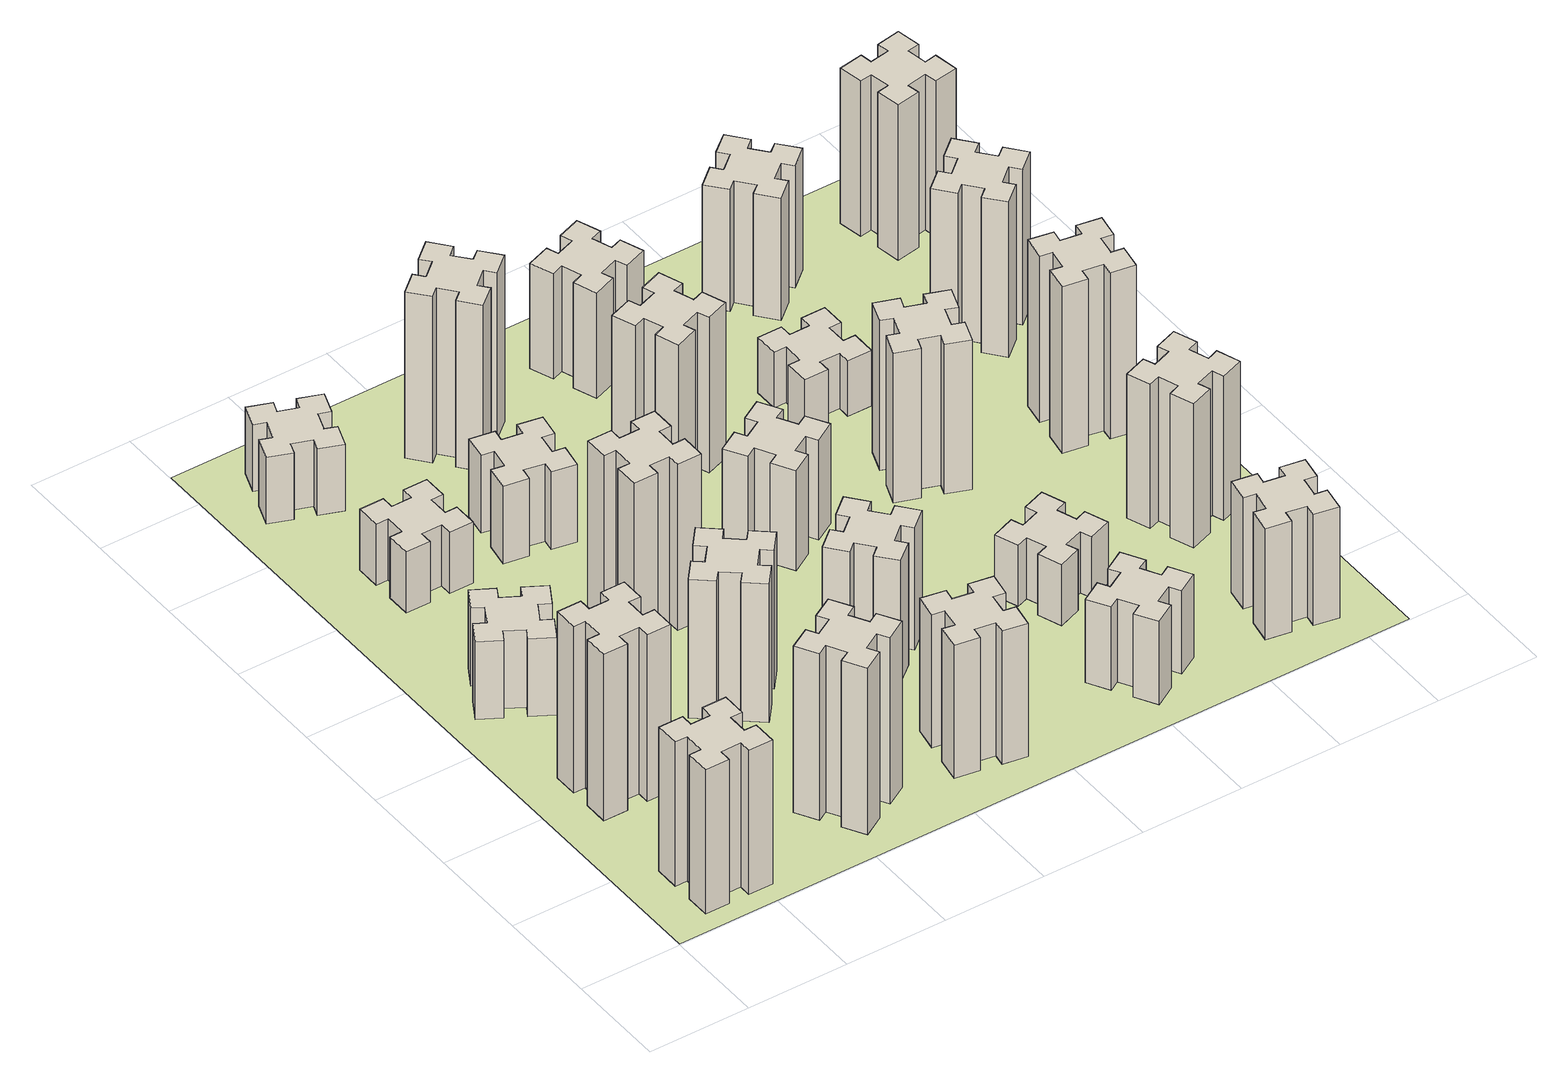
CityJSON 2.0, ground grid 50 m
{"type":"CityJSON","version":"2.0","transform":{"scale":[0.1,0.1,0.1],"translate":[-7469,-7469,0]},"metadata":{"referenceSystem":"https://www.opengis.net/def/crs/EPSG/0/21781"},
"CityObjects":{
"building1":{"type":"Building","attributes":{"class":"1000","function":"1000","usage":"1000","yearOfConstruction":2016,"roofType":"1000","measuredHeight":78,"storeysAboveGround":30,"storeysBelowGround":0},"geometry":[{"type":"Solid","lod":"1","boundaries":[[[[0,1,2,3,4,5,6,7,8,9,10,11,12,13,14,15,16,17,18,19]],[[17,16,20,21]],[[16,15,22,20]],[[15,14,23,22]],[[14,13,24,23]],[[13,12,25,24]],[[12,11,26,25]],[[11,10,27,26]],[[10,9,28,27]],[[9,8,29,28]],[[8,7,30,29]],[[7,6,31,30]],[[6,5,32,31]],[[5,4,33,32]],[[4,3,34,33]],[[3,2,35,34]],[[2,1,36,35]],[[1,0,37,36]],[[0,19,38,37]],[[19,18,39,38]],[[18,17,21,39]],[[24,25,26,27,28,29,30,31,32,33,34,35,36,37,38,39,21,20,22,23]]]]}]},
"building2":{"type":"Building","attributes":{"class":"1000","function":"1000","usage":"1000","yearOfConstruction":2016,"roofType":"1000","measuredHeight":90,"storeysAboveGround":30,"storeysBelowGround":0},"geometry":[{"type":"Solid","lod":"1","boundaries":[[[[40,41,42,43,44,45,46,47,48,49,50,51,52,53,54,55,56,57,58,59]],[[57,56,60,61]],[[56,55,62,60]],[[55,54,63,62]],[[54,53,64,63]],[[53,52,65,64]],[[52,51,66,65]],[[51,50,67,66]],[[50,49,68,67]],[[49,48,69,68]],[[48,47,70,69]],[[47,46,71,70]],[[46,45,72,71]],[[45,44,73,72]],[[44,43,74,73]],[[43,42,75,74]],[[42,41,76,75]],[[41,40,77,76]],[[40,59,78,77]],[[59,58,79,78]],[[58,57,61,79]],[[64,65,66,67,68,69,70,71,72,73,74,75,76,77,78,79,61,60,62,63]]]]}]},
"building3":{"type":"Building","attributes":{"class":"1000","function":"1000","usage":"1000","yearOfConstruction":2016,"roofType":"1000","measuredHeight":42,"storeysAboveGround":30,"storeysBelowGround":0},"geometry":[{"type":"Solid","lod":"1","boundaries":[[[[80,81,82,83,84,85,86,87,88,89,90,91,92,93,94,95,96,97,98,99]],[[97,96,100,101]],[[96,95,102,100]],[[95,94,103,102]],[[94,93,104,103]],[[93,92,105,104]],[[92,91,106,105]],[[91,90,107,106]],[[90,89,108,107]],[[89,88,109,108]],[[88,87,110,109]],[[87,86,111,110]],[[86,85,112,111]],[[85,84,113,112]],[[84,83,114,113]],[[83,82,115,114]],[[82,81,116,115]],[[81,80,117,116]],[[80,99,118,117]],[[99,98,119,118]],[[98,97,101,119]],[[104,105,106,107,108,109,110,111,112,113,114,115,116,117,118,119,101,100,102,103]]]]}]},
"building4":{"type":"Building","attributes":{"class":"1000","function":"1000","usage":"1000","yearOfConstruction":2016,"roofType":"1000","measuredHeight":90,"storeysAboveGround":30,"storeysBelowGround":0},"geometry":[{"type":"Solid","lod":"1","boundaries":[[[[120,121,122,123,124,125,126,127,128,129,130,131,132,133,134,135,136,137,138,139]],[[137,136,140,141]],[[136,135,142,140]],[[135,134,143,142]],[[134,133,144,143]],[[133,132,145,144]],[[132,131,146,145]],[[131,130,147,146]],[[130,129,148,147]],[[129,128,149,148]],[[128,127,150,149]],[[127,126,151,150]],[[126,125,152,151]],[[125,124,153,152]],[[124,123,154,153]],[[123,122,155,154]],[[122,121,156,155]],[[121,120,157,156]],[[120,139,158,157]],[[139,138,159,158]],[[138,137,141,159]],[[144,145,146,147,148,149,150,151,152,153,154,155,156,157,158,159,141,140,142,143]]]]}]},
"building5":{"type":"Building","attributes":{"class":"1000","function":"1000","usage":"1000","yearOfConstruction":2016,"roofType":"1000","measuredHeight":33,"storeysAboveGround":30,"storeysBelowGround":0},"geometry":[{"type":"Solid","lod":"1","boundaries":[[[[160,161,162,163,164,165,166,167,168,169,170,171,172,173,174,175,176,177,178,179]],[[177,176,180,181]],[[176,175,182,180]],[[175,174,183,182]],[[174,173,184,183]],[[173,172,185,184]],[[172,171,186,185]],[[171,170,187,186]],[[170,169,188,187]],[[169,168,189,188]],[[168,167,190,189]],[[167,166,191,190]],[[166,165,192,191]],[[165,164,193,192]],[[164,163,194,193]],[[163,162,195,194]],[[162,161,196,195]],[[161,160,197,196]],[[160,179,198,197]],[[179,178,199,198]],[[178,177,181,199]],[[184,185,186,187,188,189,190,191,192,193,194,195,196,197,198,199,181,180,182,183]]]]}]},
"building6":{"type":"Building","attributes":{"class":"1000","function":"1000","usage":"1000","yearOfConstruction":2016,"roofType":"1000","measuredHeight":36,"storeysAboveGround":30,"storeysBelowGround":0},"geometry":[{"type":"Solid","lod":"1","boundaries":[[[[200,201,202,203,204,205,206,207,208,209,210,211,212,213,214,215,216,217,218,219]],[[217,216,220,221]],[[216,215,222,220]],[[215,214,223,222]],[[214,213,224,223]],[[213,212,225,224]],[[212,211,226,225]],[[211,210,227,226]],[[210,209,228,227]],[[209,208,229,228]],[[208,207,230,229]],[[207,206,231,230]],[[206,205,232,231]],[[205,204,233,232]],[[204,203,234,233]],[[203,202,235,234]],[[202,201,236,235]],[[201,200,237,236]],[[200,219,238,237]],[[219,218,239,238]],[[218,217,221,239]],[[224,225,226,227,228,229,230,231,232,233,234,235,236,237,238,239,221,220,222,223]]]]}]},
"building7":{"type":"Building","attributes":{"class":"1000","function":"1000","usage":"1000","yearOfConstruction":2016,"roofType":"1000","measuredHeight":75,"storeysAboveGround":30,"storeysBelowGround":0},"geometry":[{"type":"Solid","lod":"1","boundaries":[[[[240,241,242,243,244,245,246,247,248,249,250,251,252,253,254,255,256,257,258,259]],[[257,256,260,261]],[[256,255,262,260]],[[255,254,263,262]],[[254,253,264,263]],[[253,252,265,264]],[[252,251,266,265]],[[251,250,267,266]],[[250,249,268,267]],[[249,248,269,268]],[[248,247,270,269]],[[247,246,271,270]],[[246,245,272,271]],[[245,244,273,272]],[[244,243,274,273]],[[243,242,275,274]],[[242,241,276,275]],[[241,240,277,276]],[[240,259,278,277]],[[259,258,279,278]],[[258,257,261,279]],[[264,265,266,267,268,269,270,271,272,273,274,275,276,277,278,279,261,260,262,263]]]]}]},
"building8":{"type":"Building","attributes":{"class":"1000","function":"1000","usage":"1000","yearOfConstruction":2016,"roofType":"1000","measuredHeight":90,"storeysAboveGround":30,"storeysBelowGround":0},"geometry":[{"type":"Solid","lod":"1","boundaries":[[[[280,281,282,283,284,285,286,287,288,289,290,291,292,293,294,295,296,297,298,299]],[[297,296,300,301]],[[296,295,302,300]],[[295,294,303,302]],[[294,293,304,303]],[[293,292,305,304]],[[292,291,306,305]],[[291,290,307,306]],[[290,289,308,307]],[[289,288,309,308]],[[288,287,310,309]],[[287,286,311,310]],[[286,285,312,311]],[[285,284,313,312]],[[284,283,314,313]],[[283,282,315,314]],[[282,281,316,315]],[[281,280,317,316]],[[280,299,318,317]],[[299,298,319,318]],[[298,297,301,319]],[[304,305,306,307,308,309,310,311,312,313,314,315,316,317,318,319,301,300,302,303]]]]}]},
"building9":{"type":"Building","attributes":{"class":"1000","function":"1000","usage":"1000","yearOfConstruction":2016,"roofType":"1000","measuredHeight":42,"storeysAboveGround":30,"storeysBelowGround":0},"geometry":[{"type":"Solid","lod":"1","boundaries":[[[[320,321,322,323,324,325,326,327,328,329,330,331,332,333,334,335,336,337,338,339]],[[337,336,340,341]],[[336,335,342,340]],[[335,334,343,342]],[[334,333,344,343]],[[333,332,345,344]],[[332,331,346,345]],[[331,330,347,346]],[[330,329,348,347]],[[329,328,349,348]],[[328,327,350,349]],[[327,326,351,350]],[[326,325,352,351]],[[325,324,353,352]],[[324,323,354,353]],[[323,322,355,354]],[[322,321,356,355]],[[321,320,357,356]],[[320,339,358,357]],[[339,338,359,358]],[[338,337,341,359]],[[344,345,346,347,348,349,350,351,352,353,354,355,356,357,358,359,341,340,342,343]]]]}]},
"building10":{"type":"Building","attributes":{"class":"1000","function":"1000","usage":"1000","yearOfConstruction":2016,"roofType":"1000","measuredHeight":72,"storeysAboveGround":30,"storeysBelowGround":0},"geometry":[{"type":"Solid","lod":"1","boundaries":[[[[360,361,362,363,364,365,366,367,368,369,370,371,372,373,374,375,376,377,378,379]],[[377,376,380,381]],[[376,375,382,380]],[[375,374,383,382]],[[374,373,384,383]],[[373,372,385,384]],[[372,371,386,385]],[[371,370,387,386]],[[370,369,388,387]],[[369,368,389,388]],[[368,367,390,389]],[[367,366,391,390]],[[366,365,392,391]],[[365,364,393,392]],[[364,363,394,393]],[[363,362,395,394]],[[362,361,396,395]],[[361,360,397,396]],[[360,379,398,397]],[[379,378,399,398]],[[378,377,381,399]],[[384,385,386,387,388,389,390,391,392,393,394,395,396,397,398,399,381,380,382,383]]]]}]},
"building11":{"type":"Building","attributes":{"class":"1000","function":"1000","usage":"1000","yearOfConstruction":2016,"roofType":"1000","measuredHeight":90,"storeysAboveGround":30,"storeysBelowGround":0},"geometry":[{"type":"Solid","lod":"1","boundaries":[[[[400,401,402,403,404,405,406,407,408,409,410,411,412,413,414,415,416,417,418,419]],[[417,416,420,421]],[[416,415,422,420]],[[415,414,423,422]],[[414,413,424,423]],[[413,412,425,424]],[[412,411,426,425]],[[411,410,427,426]],[[410,409,428,427]],[[409,408,429,428]],[[408,407,430,429]],[[407,406,431,430]],[[406,405,432,431]],[[405,404,433,432]],[[404,403,434,433]],[[403,402,435,434]],[[402,401,436,435]],[[401,400,437,436]],[[400,419,438,437]],[[419,418,439,438]],[[418,417,421,439]],[[424,425,426,427,428,429,430,431,432,433,434,435,436,437,438,439,421,420,422,423]]]]}]},
"building12":{"type":"Building","attributes":{"class":"1000","function":"1000","usage":"1000","yearOfConstruction":2016,"roofType":"1000","measuredHeight":66,"storeysAboveGround":30,"storeysBelowGround":0},"geometry":[{"type":"Solid","lod":"1","boundaries":[[[[440,441,442,443,444,445,446,447,448,449,450,451,452,453,454,455,456,457,458,459]],[[457,456,460,461]],[[456,455,462,460]],[[455,454,463,462]],[[454,453,464,463]],[[453,452,465,464]],[[452,451,466,465]],[[451,450,467,466]],[[450,449,468,467]],[[449,448,469,468]],[[448,447,470,469]],[[447,446,471,470]],[[446,445,472,471]],[[445,444,473,472]],[[444,443,474,473]],[[443,442,475,474]],[[442,441,476,475]],[[441,440,477,476]],[[440,459,478,477]],[[459,458,479,478]],[[458,457,461,479]],[[464,465,466,467,468,469,470,471,472,473,474,475,476,477,478,479,461,460,462,463]]]]}]},
"building13":{"type":"Building","attributes":{"class":"1000","function":"1000","usage":"1000","yearOfConstruction":2016,"roofType":"1000","measuredHeight":54,"storeysAboveGround":30,"storeysBelowGround":0},"geometry":[{"type":"Solid","lod":"1","boundaries":[[[[480,481,482,483,484,485,486,487,488,489,490,491,492,493,494,495,496,497,498,499]],[[497,496,500,501]],[[496,495,502,500]],[[495,494,503,502]],[[494,493,504,503]],[[493,492,505,504]],[[492,491,506,505]],[[491,490,507,506]],[[490,489,508,507]],[[489,488,509,508]],[[488,487,510,509]],[[487,486,511,510]],[[486,485,512,511]],[[485,484,513,512]],[[484,483,514,513]],[[483,482,515,514]],[[482,481,516,515]],[[481,480,517,516]],[[480,499,518,517]],[[499,498,519,518]],[[498,497,501,519]],[[504,505,506,507,508,509,510,511,512,513,514,515,516,517,518,519,501,500,502,503]]]]}]},
"building14":{"type":"Building","attributes":{"class":"1000","function":"1000","usage":"1000","yearOfConstruction":2016,"roofType":"1000","measuredHeight":84,"storeysAboveGround":30,"storeysBelowGround":0},"geometry":[{"type":"Solid","lod":"1","boundaries":[[[[520,521,522,523,524,525,526,527,528,529,530,531,532,533,534,535,536,537,538,539]],[[537,536,540,541]],[[536,535,542,540]],[[535,534,543,542]],[[534,533,544,543]],[[533,532,545,544]],[[532,531,546,545]],[[531,530,547,546]],[[530,529,548,547]],[[529,528,549,548]],[[528,527,550,549]],[[527,526,551,550]],[[526,525,552,551]],[[525,524,553,552]],[[524,523,554,553]],[[523,522,555,554]],[[522,521,556,555]],[[521,520,557,556]],[[520,539,558,557]],[[539,538,559,558]],[[538,537,541,559]],[[544,545,546,547,548,549,550,551,552,553,554,555,556,557,558,559,541,540,542,543]]]]}]},
"building15":{"type":"Building","attributes":{"class":"1000","function":"1000","usage":"1000","yearOfConstruction":2016,"roofType":"1000","measuredHeight":45,"storeysAboveGround":30,"storeysBelowGround":0},"geometry":[{"type":"Solid","lod":"1","boundaries":[[[[560,561,562,563,564,565,566,567,568,569,570,571,572,573,574,575,576,577,578,579]],[[577,576,580,581]],[[576,575,582,580]],[[575,574,583,582]],[[574,573,584,583]],[[573,572,585,584]],[[572,571,586,585]],[[571,570,587,586]],[[570,569,588,587]],[[569,568,589,588]],[[568,567,590,589]],[[567,566,591,590]],[[566,565,592,591]],[[565,564,593,592]],[[564,563,594,593]],[[563,562,595,594]],[[562,561,596,595]],[[561,560,597,596]],[[560,579,598,597]],[[579,578,599,598]],[[578,577,581,599]],[[584,585,586,587,588,589,590,591,592,593,594,595,596,597,598,599,581,580,582,583]]]]}]},
"building16":{"type":"Building","attributes":{"class":"1000","function":"1000","usage":"1000","yearOfConstruction":2016,"roofType":"1000","measuredHeight":57,"storeysAboveGround":30,"storeysBelowGround":0},"geometry":[{"type":"Solid","lod":"1","boundaries":[[[[600,601,602,603,604,605,606,607,608,609,610,611,612,613,614,615,616,617,618,619]],[[617,616,620,621]],[[616,615,622,620]],[[615,614,623,622]],[[614,613,624,623]],[[613,612,625,624]],[[612,611,626,625]],[[611,610,627,626]],[[610,609,628,627]],[[609,608,629,628]],[[608,607,630,629]],[[607,606,631,630]],[[606,605,632,631]],[[605,604,633,632]],[[604,603,634,633]],[[603,602,635,634]],[[602,601,636,635]],[[601,600,637,636]],[[600,619,638,637]],[[619,618,639,638]],[[618,617,621,639]],[[624,625,626,627,628,629,630,631,632,633,634,635,636,637,638,639,621,620,622,623]]]]}]},
"building17":{"type":"Building","attributes":{"class":"1000","function":"1000","usage":"1000","yearOfConstruction":2016,"roofType":"1000","measuredHeight":33,"storeysAboveGround":30,"storeysBelowGround":0},"geometry":[{"type":"Solid","lod":"1","boundaries":[[[[640,641,642,643,644,645,646,647,648,649,650,651,652,653,654,655,656,657,658,659]],[[657,656,660,661]],[[656,655,662,660]],[[655,654,663,662]],[[654,653,664,663]],[[653,652,665,664]],[[652,651,666,665]],[[651,650,667,666]],[[650,649,668,667]],[[649,648,669,668]],[[648,647,670,669]],[[647,646,671,670]],[[646,645,672,671]],[[645,644,673,672]],[[644,643,674,673]],[[643,642,675,674]],[[642,641,676,675]],[[641,640,677,676]],[[640,659,678,677]],[[659,658,679,678]],[[658,657,661,679]],[[664,665,666,667,668,669,670,671,672,673,674,675,676,677,678,679,661,660,662,663]]]]}]},
"building18":{"type":"Building","attributes":{"class":"1000","function":"1000","usage":"1000","yearOfConstruction":2016,"roofType":"1000","measuredHeight":81,"storeysAboveGround":30,"storeysBelowGround":0},"geometry":[{"type":"Solid","lod":"1","boundaries":[[[[680,681,682,683,684,685,686,687,688,689,690,691,692,693,694,695,696,697,698,699]],[[697,696,700,701]],[[696,695,702,700]],[[695,694,703,702]],[[694,693,704,703]],[[693,692,705,704]],[[692,691,706,705]],[[691,690,707,706]],[[690,689,708,707]],[[689,688,709,708]],[[688,687,710,709]],[[687,686,711,710]],[[686,685,712,711]],[[685,684,713,712]],[[684,683,714,713]],[[683,682,715,714]],[[682,681,716,715]],[[681,680,717,716]],[[680,699,718,717]],[[699,698,719,718]],[[698,697,701,719]],[[704,705,706,707,708,709,710,711,712,713,714,715,716,717,718,719,701,700,702,703]]]]}]},
"building19":{"type":"Building","attributes":{"class":"1000","function":"1000","usage":"1000","yearOfConstruction":2016,"roofType":"1000","measuredHeight":30,"storeysAboveGround":30,"storeysBelowGround":0},"geometry":[{"type":"Solid","lod":"1","boundaries":[[[[720,721,722,723,724,725,726,727,728,729,730,731,732,733,734,735,736,737,738,739]],[[737,736,740,741]],[[736,735,742,740]],[[735,734,743,742]],[[734,733,744,743]],[[733,732,745,744]],[[732,731,746,745]],[[731,730,747,746]],[[730,729,748,747]],[[729,728,749,748]],[[728,727,750,749]],[[727,726,751,750]],[[726,725,752,751]],[[725,724,753,752]],[[724,723,754,753]],[[723,722,755,754]],[[722,721,756,755]],[[721,720,757,756]],[[720,739,758,757]],[[739,738,759,758]],[[738,737,741,759]],[[744,745,746,747,748,749,750,751,752,753,754,755,756,757,758,759,741,740,742,743]]]]}]},
"building20":{"type":"Building","attributes":{"class":"1000","function":"1000","usage":"1000","yearOfConstruction":2016,"roofType":"1000","measuredHeight":60,"storeysAboveGround":30,"storeysBelowGround":0},"geometry":[{"type":"Solid","lod":"1","boundaries":[[[[760,761,762,763,764,765,766,767,768,769,770,771,772,773,774,775,776,777,778,779]],[[777,776,780,781]],[[776,775,782,780]],[[775,774,783,782]],[[774,773,784,783]],[[773,772,785,784]],[[772,771,786,785]],[[771,770,787,786]],[[770,769,788,787]],[[769,768,789,788]],[[768,767,790,789]],[[767,766,791,790]],[[766,765,792,791]],[[765,764,793,792]],[[764,763,794,793]],[[763,762,795,794]],[[762,761,796,795]],[[761,760,797,796]],[[760,779,798,797]],[[779,778,799,798]],[[778,777,781,799]],[[784,785,786,787,788,789,790,791,792,793,794,795,796,797,798,799,781,780,782,783]]]]}]},
"building21":{"type":"Building","attributes":{"class":"1000","function":"1000","usage":"1000","yearOfConstruction":2016,"roofType":"1000","measuredHeight":78,"storeysAboveGround":30,"storeysBelowGround":0},"geometry":[{"type":"Solid","lod":"1","boundaries":[[[[800,801,802,803,804,805,806,807,808,809,810,811,812,813,814,815,816,817,818,819]],[[817,816,820,821]],[[816,815,822,820]],[[815,814,823,822]],[[814,813,824,823]],[[813,812,825,824]],[[812,811,826,825]],[[811,810,827,826]],[[810,809,828,827]],[[809,808,829,828]],[[808,807,830,829]],[[807,806,831,830]],[[806,805,832,831]],[[805,804,833,832]],[[804,803,834,833]],[[803,802,835,834]],[[802,801,836,835]],[[801,800,837,836]],[[800,819,838,837]],[[819,818,839,838]],[[818,817,821,839]],[[824,825,826,827,828,829,830,831,832,833,834,835,836,837,838,839,821,820,822,823]]]]}]},
"building22":{"type":"Building","attributes":{"class":"1000","function":"1000","usage":"1000","yearOfConstruction":2016,"roofType":"1000","measuredHeight":66,"storeysAboveGround":30,"storeysBelowGround":0},"geometry":[{"type":"Solid","lod":"1","boundaries":[[[[840,841,842,843,844,845,846,847,848,849,850,851,852,853,854,855,856,857,858,859]],[[857,856,860,861]],[[856,855,862,860]],[[855,854,863,862]],[[854,853,864,863]],[[853,852,865,864]],[[852,851,866,865]],[[851,850,867,866]],[[850,849,868,867]],[[849,848,869,868]],[[848,847,870,869]],[[847,846,871,870]],[[846,845,872,871]],[[845,844,873,872]],[[844,843,874,873]],[[843,842,875,874]],[[842,841,876,875]],[[841,840,877,876]],[[840,859,878,877]],[[859,858,879,878]],[[858,857,861,879]],[[864,865,866,867,868,869,870,871,872,873,874,875,876,877,878,879,861,860,862,863]]]]}]},
"building23":{"type":"Building","attributes":{"class":"1000","function":"1000","usage":"1000","yearOfConstruction":2016,"roofType":"1000","measuredHeight":90,"storeysAboveGround":30,"storeysBelowGround":0},"geometry":[{"type":"Solid","lod":"1","boundaries":[[[[880,881,882,883,884,885,886,887,888,889,890,891,892,893,894,895,896,897,898,899]],[[897,896,900,901]],[[896,895,902,900]],[[895,894,903,902]],[[894,893,904,903]],[[893,892,905,904]],[[892,891,906,905]],[[891,890,907,906]],[[890,889,908,907]],[[889,888,909,908]],[[888,887,910,909]],[[887,886,911,910]],[[886,885,912,911]],[[885,884,913,912]],[[884,883,914,913]],[[883,882,915,914]],[[882,881,916,915]],[[881,880,917,916]],[[880,899,918,917]],[[899,898,919,918]],[[898,897,901,919]],[[904,905,906,907,908,909,910,911,912,913,914,915,916,917,918,919,901,900,902,903]]]]}]},
"building24":{"type":"Building","attributes":{"class":"1000","function":"1000","usage":"1000","yearOfConstruction":2016,"roofType":"1000","measuredHeight":84,"storeysAboveGround":30,"storeysBelowGround":0},"geometry":[{"type":"Solid","lod":"1","boundaries":[[[[920,921,922,923,924,925,926,927,928,929,930,931,932,933,934,935,936,937,938,939]],[[937,936,940,941]],[[936,935,942,940]],[[935,934,943,942]],[[934,933,944,943]],[[933,932,945,944]],[[932,931,946,945]],[[931,930,947,946]],[[930,929,948,947]],[[929,928,949,948]],[[928,927,950,949]],[[927,926,951,950]],[[926,925,952,951]],[[925,924,953,952]],[[924,923,954,953]],[[923,922,955,954]],[[922,921,956,955]],[[921,920,957,956]],[[920,939,958,957]],[[939,938,959,958]],[[938,937,941,959]],[[944,945,946,947,948,949,950,951,952,953,954,955,956,957,958,959,941,940,942,943]]]]}]},
"building25":{"type":"Building","attributes":{"class":"1000","function":"1000","usage":"1000","yearOfConstruction":2016,"roofType":"1000","measuredHeight":84,"storeysAboveGround":30,"storeysBelowGround":0},"geometry":[{"type":"Solid","lod":"1","boundaries":[[[[960,961,962,963,964,965,966,967,968,969,970,971,972,973,974,975,976,977,978,979]],[[977,976,980,981]],[[976,975,982,980]],[[975,974,983,982]],[[974,973,984,983]],[[973,972,985,984]],[[972,971,986,985]],[[971,970,987,986]],[[970,969,988,987]],[[969,968,989,988]],[[968,967,990,989]],[[967,966,991,990]],[[966,965,992,991]],[[965,964,993,992]],[[964,963,994,993]],[[963,962,995,994]],[[962,961,996,995]],[[961,960,997,996]],[[960,979,998,997]],[[979,978,999,998]],[[978,977,981,999]],[[984,985,986,987,988,989,990,991,992,993,994,995,996,997,998,999,981,980,982,983]]]]}]},
"landuse1":{"type":"LandUse","attributes":{"name":"plot1","function":"1010"},"geometry":[{"type":"MultiSurface","lod":"1","boundaries":[[[1000,1001,1002,1003]]]}]}
},
"vertices":[
[265,325,0],[265,225,0],[205,225,0],[205,105,0],[325,105,0],[325,165,0],[425,165,0],[425,105,0],[545,105,0],[545,225,0],[485,225,0],[485,325,0],[545,325,0],[545,445,0],[425,445,0],[425,385,0],[325,385,0],[325,445,0],[205,445,0],[205,325,0],[325,385,780],[325,445,780],[425,385,780],[425,445,780],[545,445,780],[545,325,780],[485,325,780],[485,225,780],[545,225,780],[545,105,780],[425,105,780],[425,165,780],[325,165,780],[325,105,780],[205,105,780],[205,225,780],[265,225,780],[265,325,780],[205,325,780],[205,445,780],
[265,1065,0],[265,965,0],[205,965,0],[205,845,0],[325,845,0],[325,905,0],[425,905,0],[425,845,0],[545,845,0],[545,965,0],[485,965,0],[485,1065,0],[545,1065,0],[545,1185,0],[425,1185,0],[425,1125,0],[325,1125,0],[325,1185,0],[205,1185,0],[205,1065,0],[325,1125,900],[325,1185,900],[425,1125,900],[425,1185,900],[545,1185,900],[545,1065,900],[485,1065,900],[485,965,900],[545,965,900],[545,845,900],[425,845,900],[425,905,900],[325,905,900],[325,845,900],[205,845,900],[205,965,900],[265,965,900],[265,1065,900],[205,1065,900],[205,1185,900],
[474,1826,0],[387,1876,0],[417,1928,0],[313,1988,0],[253,1884,0],[305,1854,0],[255,1767,0],[203,1797,0],[143,1693,0],[247,1633,0],[277,1685,0],[364,1635,0],[334,1583,0],[438,1523,0],[498,1627,0],[446,1657,0],[496,1744,0],[548,1714,0],[608,1818,0],[504,1878,0],[496,1744,420],[548,1714,420],[446,1657,420],[498,1627,420],[438,1523,420],[334,1583,420],[364,1635,420],[277,1685,420],[247,1633,420],[143,1693,420],[203,1797,420],[255,1767,420],[305,1854,420],[253,1884,420],[313,1988,420],[417,1928,420],[387,1876,420],[474,1826,420],[504,1878,420],[608,1818,420],
[1127,255,0],[1214,305,0],[1244,253,0],[1348,313,0],[1288,417,0],[1236,387,0],[1186,474,0],[1238,504,0],[1178,608,0],[1074,548,0],[1104,496,0],[1017,446,0],[987,498,0],[883,438,0],[943,334,0],[995,364,0],[1045,277,0],[993,247,0],[1053,143,0],[1157,203,0],[1045,277,900],[993,247,900],[995,364,900],[943,334,900],[883,438,900],[987,498,900],[1017,446,900],[1104,496,900],[1074,548,900],[1178,608,900],[1238,504,900],[1186,474,900],[1236,387,900],[1288,417,900],[1348,313,900],[1244,253,900],[1214,305,900],[1127,255,900],[1157,203,900],[1053,143,900],
[425,2485,0],[525,2485,0],[525,2425,0],[645,2425,0],[645,2545,0],[585,2545,0],[585,2645,0],[645,2645,0],[645,2765,0],[525,2765,0],[525,2705,0],[425,2705,0],[425,2765,0],[305,2765,0],[305,2645,0],[365,2645,0],[365,2545,0],[305,2545,0],[305,2425,0],[425,2425,0],[365,2545,330],[305,2545,330],[365,2645,330],[305,2645,330],[305,2765,330],[425,2765,330],[425,2705,330],[525,2705,330],[525,2765,330],[645,2765,330],[645,2645,330],[585,2645,330],[585,2545,330],[645,2545,330],[645,2425,330],[525,2425,330],[525,2485,330],[425,2485,330],[425,2425,330],[305,2425,330],
[462,3251,0],[496,3345,0],[552,3324,0],[593,3437,0],[480,3478,0],[460,3422,0],[366,3456,0],[387,3512,0],[274,3553,0],[233,3440,0],[289,3420,0],[255,3326,0],[199,3347,0],[157,3234,0],[270,3193,0],[291,3249,0],[385,3215,0],[364,3159,0],[477,3117,0],[518,3230,0],[385,3215,360],[364,3159,360],[291,3249,360],[270,3193,360],[157,3234,360],[199,3347,360],[255,3326,360],[289,3420,360],[233,3440,360],[274,3553,360],[387,3512,360],[366,3456,360],[460,3422,360],[480,3478,360],[593,3437,360],[552,3324,360],[496,3345,360],[462,3251,360],[518,3230,360],[477,3117,360],
[1224,1267,0],[1148,1332,0],[1186,1378,0],[1094,1455,0],[1017,1363,0],[1063,1324,0],[999,1248,0],[953,1286,0],[876,1194,0],[968,1117,0],[1006,1163,0],[1083,1099,0],[1044,1053,0],[1136,976,0],[1213,1068,0],[1167,1106,0],[1232,1183,0],[1278,1144,0],[1355,1236,0],[1263,1313,0],[1232,1183,750],[1278,1144,750],[1167,1106,750],[1213,1068,750],[1136,976,750],[1044,1053,750],[1083,1099,750],[1006,1163,750],[968,1117,750],[876,1194,750],[953,1286,750],[999,1248,750],[1063,1324,750],[1017,1363,750],[1094,1455,750],[1186,1378,750],[1148,1332,750],[1224,1267,750],[1263,1313,750],[1355,1236,750],
[1165,1965,0],[1065,1965,0],[1065,2025,0],[945,2025,0],[945,1905,0],[1005,1905,0],[1005,1805,0],[945,1805,0],[945,1685,0],[1065,1685,0],[1065,1745,0],[1165,1745,0],[1165,1685,0],[1285,1685,0],[1285,1805,0],[1225,1805,0],[1225,1905,0],[1285,1905,0],[1285,2025,0],[1165,2025,0],[1225,1905,900],[1285,1905,900],[1225,1805,900],[1285,1805,900],[1285,1685,900],[1165,1685,900],[1165,1745,900],[1065,1745,900],[1065,1685,900],[945,1685,900],[945,1805,900],[1005,1805,900],[1005,1905,900],[945,1905,900],[945,2025,900],[1065,2025,900],[1065,1965,900],[1165,1965,900],[1165,2025,900],[1285,2025,900],
[1115,2527,0],[1132,2625,0],[1191,2615,0],[1212,2733,0],[1094,2754,0],[1084,2695,0],[985,2712,0],[996,2771,0],[877,2792,0],[857,2674,0],[916,2664,0],[898,2565,0],[839,2576,0],[818,2457,0],[937,2437,0],[947,2496,0],[1045,2478,0],[1035,2419,0],[1153,2398,0],[1174,2517,0],[1045,2478,420],[1035,2419,420],[947,2496,420],[937,2437,420],[818,2457,420],[839,2576,420],[898,2565,420],[916,2664,420],[857,2674,420],[877,2792,420],[996,2771,420],[985,2712,420],[1084,2695,420],[1094,2754,420],[1212,2733,420],[1191,2615,420],[1132,2625,420],[1115,2527,420],[1174,2517,420],[1153,2398,420],
[1855,307,0],[1872,405,0],[1931,395,0],[1952,513,0],[1834,534,0],[1824,475,0],[1725,492,0],[1736,551,0],[1617,572,0],[1597,454,0],[1656,444,0],[1638,345,0],[1579,356,0],[1558,237,0],[1677,217,0],[1687,276,0],[1785,258,0],[1775,199,0],[1893,178,0],[1914,297,0],[1785,258,720],[1775,199,720],[1687,276,720],[1677,217,720],[1558,237,720],[1579,356,720],[1638,345,720],[1656,444,720],[1597,454,720],[1617,572,720],[1736,551,720],[1725,492,720],[1824,475,720],[1834,534,720],[1952,513,720],[1931,395,720],[1872,405,720],[1855,307,720],[1914,297,720],[1893,178,720],
[999,3203,0],[1063,3126,0],[1017,3088,0],[1094,2996,0],[1186,3073,0],[1148,3119,0],[1224,3183,0],[1263,3137,0],[1355,3214,0],[1278,3306,0],[1232,3268,0],[1167,3344,0],[1213,3383,0],[1136,3475,0],[1044,3398,0],[1083,3352,0],[1006,3287,0],[968,3333,0],[876,3256,0],[953,3164,0],[1006,3287,900],[968,3333,900],[1083,3352,900],[1044,3398,900],[1136,3475,900],[1213,3383,900],[1167,3344,900],[1232,3268,900],[1278,3306,900],[1355,3214,900],[1263,3137,900],[1224,3183,900],[1148,3119,900],[1186,3073,900],[1094,2996,900],[1017,3088,900],[1063,3126,900],[999,3203,900],[953,3164,900],[876,3256,900],
[1788,999,0],[1864,1063,0],[1903,1017,0],[1995,1094,0],[1918,1186,0],[1872,1148,0],[1807,1224,0],[1853,1263,0],[1776,1355,0],[1684,1278,0],[1723,1232,0],[1646,1167,0],[1608,1213,0],[1516,1136,0],[1593,1044,0],[1639,1083,0],[1703,1006,0],[1657,968,0],[1734,876,0],[1826,953,0],[1703,1006,660],[1657,968,660],[1639,1083,660],[1593,1044,660],[1516,1136,660],[1608,1213,660],[1646,1167,660],[1723,1232,660],[1684,1278,660],[1776,1355,660],[1853,1263,660],[1807,1224,660],[1872,1148,660],[1918,1186,660],[1995,1094,660],[1903,1017,660],[1864,1063,660],[1788,999,660],[1826,953,660],[1734,876,660],
[1844,2076,0],[1757,2026,0],[1727,2078,0],[1623,2018,0],[1683,1914,0],[1735,1944,0],[1785,1857,0],[1733,1827,0],[1793,1723,0],[1897,1783,0],[1867,1835,0],[1954,1885,0],[1984,1833,0],[2088,1893,0],[2028,1997,0],[1976,1967,0],[1926,2054,0],[1978,2084,0],[1918,2188,0],[1814,2128,0],[1926,2054,540],[1978,2084,540],[1976,1967,540],[2028,1997,540],[2088,1893,540],[1984,1833,540],[1954,1885,540],[1867,1835,540],[1897,1783,540],[1793,1723,540],[1733,1827,540],[1785,1857,540],[1735,1944,540],[1683,1914,540],[1623,2018,540],[1727,2078,540],[1757,2026,540],[1844,2076,540],[1814,2128,540],[1918,2188,540],
[1876,2586,0],[1842,2680,0],[1898,2700,0],[1857,2813,0],[1744,2772,0],[1765,2716,0],[1671,2682,0],[1650,2738,0],[1537,2697,0],[1579,2584,0],[1635,2605,0],[1669,2511,0],[1613,2490,0],[1654,2377,0],[1767,2419,0],[1746,2475,0],[1840,2509,0],[1860,2453,0],[1973,2494,0],[1932,2607,0],[1840,2509,840],[1860,2453,840],[1746,2475,840],[1767,2419,840],[1654,2377,840],[1613,2490,840],[1669,2511,840],[1635,2605,840],[1579,2584,840],[1537,2697,840],[1650,2738,840],[1671,2682,840],[1765,2716,840],[1744,2772,840],[1857,2813,840],[1898,2700,840],[1842,2680,840],[1876,2586,840],[1932,2607,840],[1973,2494,840],
[2475,364,0],[2525,277,0],[2473,247,0],[2533,143,0],[2637,203,0],[2607,255,0],[2694,305,0],[2724,253,0],[2828,313,0],[2768,417,0],[2716,387,0],[2666,474,0],[2718,504,0],[2658,608,0],[2554,548,0],[2584,496,0],[2497,446,0],[2467,498,0],[2363,438,0],[2423,334,0],[2497,446,450],[2467,498,450],[2584,496,450],[2554,548,450],[2658,608,450],[2718,504,450],[2666,474,450],[2716,387,450],[2768,417,450],[2828,313,450],[2724,253,450],[2694,305,450],[2607,255,450],[2637,203,450],[2533,143,450],[2473,247,450],[2525,277,450],[2475,364,450],[2423,334,450],[2363,438,450],
[1846,3215,0],[1940,3249,0],[1960,3193,0],[2073,3234,0],[2032,3347,0],[1976,3326,0],[1942,3420,0],[1998,3440,0],[1957,3553,0],[1844,3512,0],[1865,3456,0],[1771,3422,0],[1750,3478,0],[1637,3437,0],[1679,3324,0],[1735,3345,0],[1769,3251,0],[1713,3230,0],[1754,3117,0],[1867,3159,0],[1769,3251,570],[1713,3230,570],[1735,3345,570],[1679,3324,570],[1637,3437,570],[1750,3478,570],[1771,3422,570],[1865,3456,570],[1844,3512,570],[1957,3553,570],[1998,3440,570],[1942,3420,570],[1976,3326,570],[2032,3347,570],[2073,3234,570],[1960,3193,570],[1940,3249,570],[1846,3215,570],[1867,3159,570],[1754,3117,570],
[2716,1006,0],[2682,1100,0],[2738,1120,0],[2697,1233,0],[2584,1192,0],[2605,1136,0],[2511,1102,0],[2490,1158,0],[2377,1117,0],[2419,1004,0],[2475,1025,0],[2509,931,0],[2453,910,0],[2494,797,0],[2607,839,0],[2586,895,0],[2680,929,0],[2700,873,0],[2813,914,0],[2772,1027,0],[2680,929,330],[2700,873,330],[2586,895,330],[2607,839,330],[2494,797,330],[2453,910,330],[2509,931,330],[2475,1025,330],[2419,1004,330],[2377,1117,330],[2490,1158,330],[2511,1102,330],[2605,1136,330],[2584,1192,330],[2697,1233,330],[2738,1120,330],[2682,1100,330],[2716,1006,330],[2772,1027,330],[2813,914,330],
[2682,1871,0],[2716,1965,0],[2772,1944,0],[2813,2057,0],[2700,2098,0],[2680,2042,0],[2586,2076,0],[2607,2132,0],[2494,2173,0],[2453,2060,0],[2509,2040,0],[2475,1946,0],[2419,1967,0],[2377,1854,0],[2490,1813,0],[2511,1869,0],[2605,1835,0],[2584,1779,0],[2697,1737,0],[2738,1850,0],[2605,1835,810],[2584,1779,810],[2511,1869,810],[2490,1813,810],[2377,1854,810],[2419,1967,810],[2475,1946,810],[2509,2040,810],[2453,2060,810],[2494,2173,810],[2607,2132,810],[2586,2076,810],[2680,2042,810],[2700,2098,810],[2813,2057,810],[2772,1944,810],[2716,1965,810],[2682,1871,810],[2738,1850,810],[2697,1737,810],
[2605,2545,0],[2605,2645,0],[2665,2645,0],[2665,2765,0],[2545,2765,0],[2545,2705,0],[2445,2705,0],[2445,2765,0],[2325,2765,0],[2325,2645,0],[2385,2645,0],[2385,2545,0],[2325,2545,0],[2325,2425,0],[2445,2425,0],[2445,2485,0],[2545,2485,0],[2545,2425,0],[2665,2425,0],[2665,2545,0],[2545,2485,300],[2545,2425,300],[2445,2485,300],[2445,2425,300],[2325,2425,300],[2325,2545,300],[2385,2545,300],[2385,2645,300],[2325,2645,300],[2325,2765,300],[2445,2765,300],[2445,2705,300],[2545,2705,300],[2545,2765,300],[2665,2765,300],[2665,2645,300],[2605,2645,300],[2605,2545,300],[2665,2545,300],[2665,2425,300],
[3435,307,0],[3452,405,0],[3511,395,0],[3532,513,0],[3414,534,0],[3404,475,0],[3305,492,0],[3316,551,0],[3197,572,0],[3177,454,0],[3236,444,0],[3218,345,0],[3159,356,0],[3138,237,0],[3257,217,0],[3267,276,0],[3365,258,0],[3355,199,0],[3473,178,0],[3494,297,0],[3365,258,600],[3355,199,600],[3267,276,600],[3257,217,600],[3138,237,600],[3159,356,600],[3218,345,600],[3236,444,600],[3177,454,600],[3197,572,600],[3316,551,600],[3305,492,600],[3404,475,600],[3414,534,600],[3532,513,600],[3511,395,600],[3452,405,600],[3435,307,600],[3494,297,600],[3473,178,600],
[3215,1125,0],[3249,1031,0],[3193,1010,0],[3234,897,0],[3347,939,0],[3326,995,0],[3420,1029,0],[3440,973,0],[3553,1014,0],[3512,1127,0],[3456,1106,0],[3422,1200,0],[3478,1220,0],[3437,1333,0],[3324,1292,0],[3345,1236,0],[3251,1202,0],[3230,1258,0],[3117,1217,0],[3159,1104,0],[3251,1202,780],[3230,1258,780],[3345,1236,780],[3324,1292,780],[3437,1333,780],[3478,1220,780],[3422,1200,780],[3456,1106,780],[3512,1127,780],[3553,1014,780],[3440,973,780],[3420,1029,780],[3326,995,780],[3347,939,780],[3234,897,780],[3193,1010,780],[3249,1031,780],[3215,1125,780],[3159,1104,780],[3117,1217,780],
[2812,3368,0],[2747,3444,0],[2793,3483,0],[2716,3575,0],[2624,3498,0],[2663,3452,0],[2586,3387,0],[2548,3433,0],[2456,3356,0],[2533,3264,0],[2579,3303,0],[2643,3226,0],[2597,3188,0],[2674,3096,0],[2766,3173,0],[2728,3219,0],[2804,3283,0],[2843,3237,0],[2935,3314,0],[2858,3406,0],[2804,3283,660],[2843,3237,660],[2728,3219,660],[2766,3173,660],[2674,3096,660],[2597,3188,660],[2643,3226,660],[2579,3303,660],[2533,3264,660],[2456,3356,660],[2548,3433,660],[2586,3387,660],[2663,3452,660],[2624,3498,660],[2716,3575,660],[2793,3483,660],[2747,3444,660],[2812,3368,660],[2858,3406,660],[2935,3314,660],
[3435,1787,0],[3452,1885,0],[3511,1875,0],[3532,1993,0],[3414,2014,0],[3404,1955,0],[3305,1972,0],[3316,2031,0],[3197,2052,0],[3177,1934,0],[3236,1924,0],[3218,1825,0],[3159,1836,0],[3138,1717,0],[3257,1697,0],[3267,1756,0],[3365,1738,0],[3355,1679,0],[3473,1658,0],[3494,1777,0],[3365,1738,900],[3355,1679,900],[3267,1756,900],[3257,1697,900],[3138,1717,900],[3159,1836,900],[3218,1825,900],[3236,1924,900],[3177,1934,900],[3197,2052,900],[3316,2031,900],[3305,1972,900],[3404,1955,900],[3414,2014,900],[3532,1993,900],[3511,1875,900],[3452,1885,900],[3435,1787,900],[3494,1777,900],[3473,1658,900],
[3452,2628,0],[3387,2704,0],[3433,2743,0],[3356,2835,0],[3264,2758,0],[3303,2712,0],[3226,2647,0],[3188,2693,0],[3096,2616,0],[3173,2524,0],[3219,2563,0],[3283,2486,0],[3237,2448,0],[3314,2356,0],[3406,2433,0],[3368,2479,0],[3444,2543,0],[3483,2497,0],[3575,2574,0],[3498,2666,0],[3444,2543,840],[3483,2497,840],[3368,2479,840],[3406,2433,840],[3314,2356,840],[3237,2448,840],[3283,2486,840],[3219,2563,840],[3173,2524,840],[3096,2616,840],[3188,2693,840],[3226,2647,840],[3303,2712,840],[3264,2758,840],[3356,2835,840],[3433,2743,840],[3387,2704,840],[3452,2628,840],[3498,2666,840],[3575,2574,840],
[3552,3305,0],[3535,3404,0],[3594,3414,0],[3573,3532,0],[3455,3511,0],[3465,3452,0],[3367,3435,0],[3357,3494,0],[3238,3473,0],[3259,3355,0],[3318,3365,0],[3336,3267,0],[3277,3257,0],[3297,3138,0],[3416,3159,0],[3405,3218,0],[3504,3236,0],[3514,3177,0],[3632,3197,0],[3611,3316,0],[3504,3236,840],[3514,3177,840],[3405,3218,840],[3416,3159,840],[3297,3138,840],[3277,3257,840],[3336,3267,840],[3318,3365,840],[3259,3355,840],[3238,3473,840],[3357,3494,840],[3367,3435,840],[3465,3452,840],[3455,3511,840],[3573,3532,840],[3594,3414,840],[3535,3404,840],[3552,3305,840],[3611,3316,840],[3632,3197,840],
[5,3705,0],[3705,3705,0],[3705,5,0],[5,5,0]
]}
